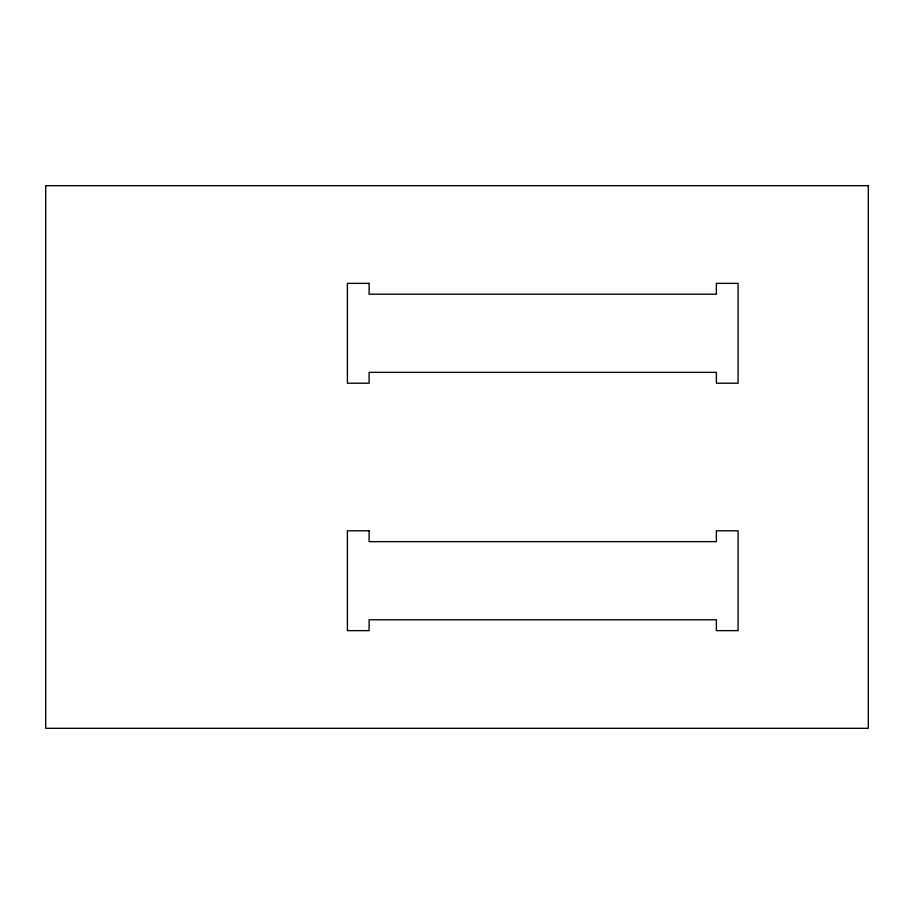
<?xml version="1.0" encoding="UTF-8"?>
<svg xmlns="http://www.w3.org/2000/svg" width="914" height="914" viewBox="0 0 914 914"><rect width="100%" height="100%" fill="white"/><g stroke="black" fill="none" stroke-linecap="round" stroke-linejoin="round"><path stroke-width="1.37" d="M868.3 185.691L45.7 185.691L45.7 728.309L868.3 728.309L868.3 185.691M369.096 283.363L347.389 283.363L347.389 383.206L369.096 383.206L369.096 372.352L716.37 372.352L716.37 383.206L738.078 383.206L738.078 283.363L716.37 283.363L716.37 294.217L369.096 294.217L369.096 283.363M369.096 530.794L347.389 530.794L347.389 630.637L369.096 630.637L369.096 619.783L716.37 619.783L716.37 630.637L738.078 630.637L738.078 530.794L716.37 530.794L716.37 541.648L369.096 541.648L369.096 530.794"/></g></svg>
